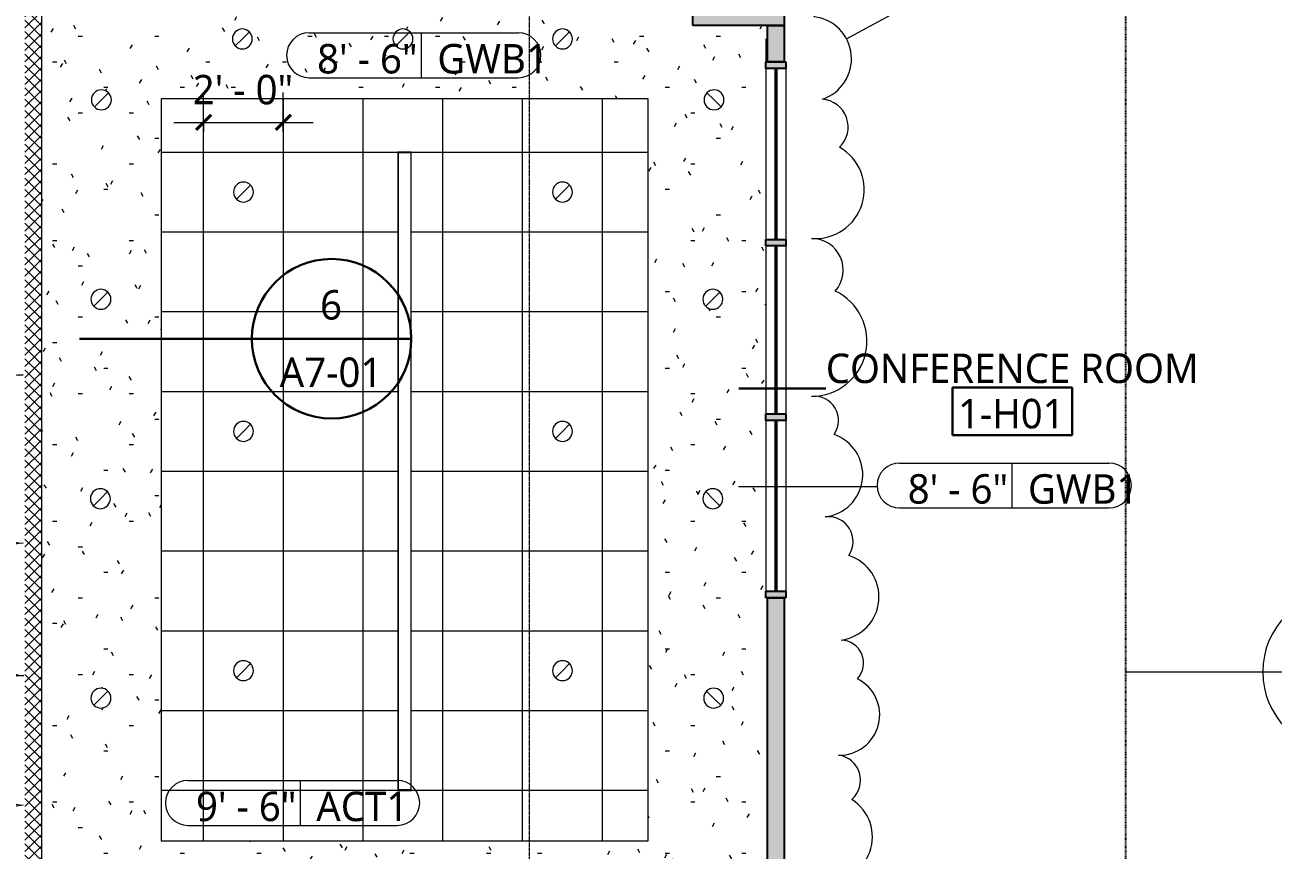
# Model space of a CAD drawing. Header units: inches. Extents: x -265 to 1586, y -1320 to 675.
# Drawn here: x 959.4 to 1335, y 162.2 to 410.4 of the extents above; entities that cross this region are included whole.
import ezdxf

# ---------------------------------------------------------------- set-up
doc = ezdxf.new("R2010")
doc.units = ezdxf.units.IN
doc.header["$MEASUREMENT"] = 0
for name, pattern in [('Dash 1_16_', [0.125, 0.0625, -0.0625]), ('Dash dot', [0.625, 0.25, -0.1875, 0, -0.1875]), ('Grid Line', [0.875, 0.5, -0.125, 0.125, -0.125])]:
    doc.linetypes.add(name, pattern=pattern)
for name, color, linetype, lineweight in [('A-ANNO-DIMS', 211, 'Continuous', 9), ('A-ANNO-DIMS-96', 211, 'Continuous', 9), ('A-ANNO-SYMB', 150, 'Continuous', 9), ('A-AREA-IDEN', 2, 'Continuous', 30), ('A-CLNG-IDEN', 151, 'Continuous', 15), ('A-DETL', 90, 'Continuous', 9), ('A-DETL-MBND', 5, 'Continuous', 15), ('A-GLAZ-CURT', 52, 'Continuous', 15), ('A-GLAZ-CWMG', 51, 'Continuous', 15), ('A-WALL', 113, 'Continuous', 15), ('A-WALL-PATT', 111, 'Continuous', 15), ('E-LITE-EQPM', 33, 'Continuous', 15), ('G-ANNO-REVC', 71, 'Continuous', 15), ('G-ANNO-REVC-IDEN', 71, 'Continuous', 15), ('G-ANNO-SYMB', 111, 'Continuous', 9), ('I-WALL', 2, 'Continuous', 15), ('S-GRID', 1, 'Continuous', 9)]:
    doc.layers.add(name, color=color, linetype=linetype, lineweight=lineweight)
doc.styles.add('Trebuchet MS_2', font='trebuc.ttf', dxfattribs={"height": 8.861538})
doc.styles.add('Trebuchet MS_B', font='trebucbd.ttf', dxfattribs={"height": 8.861538})
doc.dimstyles.new('Linear_-_3_32__Trebuchet_MS-1_16__Tolerance_1', dxfattribs={"dimscale": 12, "dimtxt": 9, "dimasz": 0.375, "dimexe": 0.75, "dimexo": 0.5, "dimgap": 0.25, "dimtad": 1, "dimdec": 3, "dimrnd": 0.125, "dimzin": 3, "dimdsep": 46, "dimlunit": 4, "dimtxsty": 'Trebuchet MS_2', "dimblk1": 'OBLIQUE', "dimblk2": 'OBLIQUE', "dimsah": 1, "dimcen": 0.09, "dimdle": 0.75, "dimadec": 0, "dimazin": 0, "dimtfac": 1, "dimtdec": 4, "dimtix": 1, "dimtmove": 0, "dimatfit": 3, "dimfxl": 1, "dimtvp": 1, "dimfrac": 2, "dimtolj": 1, "dimtzin": 0, "dimarcsym": 2})

# ---------------------------------------------------------------- blocks, each defined once
blk = doc.blocks.new('Corner 1 - Corner 1-759748-LEVEL 1')
at = {"layer": 'A-WALL'}
blk.add_hatch(color=8, dxfattribs=at).paths.add_polyline_path([(1177.01, 410.23), (1187.87, 410.23), (1187.87, 435.23), (1160.64, 462.45), (1139.14, 462.45), (1135.96, 459.27), (1131.72, 463.51), (1099.56, 463.51), (1099.56, 424.23), (1160.37, 424.23), (1160.37, 410.23), (1169.27, 410.23)], flags=0)
at = {"layer": 'A-WALL', "color": 55, "lineweight": 25}
for p, q in [((1099.56, 424.23), (1099.56, 463.51)), ((1099.56, 463.51), (1131.72, 463.51)), ((1131.72, 463.51), (1135.96, 459.27)), ((1135.96, 459.27), (1139.14, 462.45)), ((1139.14, 462.45), (1160.64, 462.45)), ((1160.64, 462.45), (1187.87, 435.23)), ((1187.87, 435.23), (1187.87, 410.23)), ((1160.37, 424.23), (1099.56, 424.23)), ((1160.37, 410.23), (1160.37, 424.23)), ((1187.87, 410.23), (1160.37, 410.23))]:
    blk.add_line(p, q, dxfattribs=at)
blk = doc.blocks.new('System Panel - Glass Panel-1476994-LEVEL 1')
at = {"layer": 'A-GLAZ-CURT'}
blk.add_hatch(color=8, dxfattribs=at).paths.add_polyline_path([(25.6925, 0.1875), (-25.6925, 0.1875), (-25.6925, -0.1875), (25.6925, -0.1875)], flags=0)
at = {"layer": 'A-GLAZ-CURT', "color": 55, "lineweight": 25}
for p, q in [((-25.6925, -0.1875), (-25.6925, 0.1875)), ((-25.6925, 0.1875), (25.6925, 0.1875)), ((25.6925, 0.1875), (25.6925, -0.1875)), ((25.6925, -0.1875), (-25.6925, -0.1875))]:
    blk.add_line(p, q, dxfattribs=at)
blk = doc.blocks.new('System Panel - Glass Panel-1476995-LEVEL 1')
at = {"layer": 'A-GLAZ-CURT'}
blk.add_hatch(color=8, dxfattribs=at).paths.add_polyline_path([(25.255, 0.1875), (-25.255, 0.1875), (-25.255, -0.1875), (25.255, -0.1875)], flags=0)
at = {"layer": 'A-GLAZ-CURT', "color": 55, "lineweight": 25}
for p, q in [((-25.255, -0.1875), (-25.255, 0.1875)), ((-25.255, 0.1875), (25.255, 0.1875)), ((25.255, 0.1875), (25.255, -0.1875)), ((25.255, -0.1875), (-25.255, -0.1875))]:
    blk.add_line(p, q, dxfattribs=at)
blk = doc.blocks.new('Rectangular Mullion - Rectangular Mullion 1-819960-LEVEL 1')
at = {"layer": 'A-GLAZ-CWMG', "color": 8}
for p, q in [((1182.37, 291.42), (1182.37, 240.04)), ((1188.37, 291.42), (1188.37, 240.04))]:
    blk.add_line(p, q, dxfattribs=at)
blk = doc.blocks.new('Rectangular Mullion - Rectangular Mullion 1-819961-LEVEL 1')
at = {"layer": 'A-GLAZ-CWMG', "color": 8}
for p, q in [((1182.37, 343.93), (1182.37, 293.42)), ((1188.37, 343.93), (1188.37, 293.42))]:
    blk.add_line(p, q, dxfattribs=at)
blk = doc.blocks.new('Rectangular Mullion - Rectangular Mullion 1-1476997-LEVEL 1')
at = {"layer": 'A-GLAZ-CWMG'}
blk.add_hatch(color=8, dxfattribs=at).paths.add_polyline_path([(0, 3), (0, -3), (-2, -3), (-2, 3)], flags=0)
at = {"layer": 'A-GLAZ-CWMG', "color": 55, "lineweight": 25}
for p, q in [((0, 3), (-2, 3)), ((-2, 3), (-2, -3)), ((0, -3), (0, 3)), ((-2, -3), (0, -3))]:
    blk.add_line(p, q, dxfattribs=at)
blk = doc.blocks.new('Rectangular Mullion - Rectangular Mullion 1-1476998-LEVEL 1')
at = {"layer": 'A-GLAZ-CWMG'}
blk.add_hatch(color=8, dxfattribs=at).paths.add_polyline_path([(-2, -0.1875), (-2, -3), (0, -3), (0, 3), (-2, 3), (-2, 0.1875)], flags=0)
at = {"layer": 'A-GLAZ-CWMG', "color": 55, "lineweight": 25}
for p, q in [((-2, 3), (0, 3)), ((-2, -3), (-2, 3)), ((0, 3), (0, -3)), ((0, -3), (-2, -3))]:
    blk.add_line(p, q, dxfattribs=at)
blk = doc.blocks.new('Rectangular Mullion - Rectangular Mullion 1-1476991-LEVEL 1')
at = {"layer": 'A-GLAZ-CWMG'}
blk.add_hatch(color=8, dxfattribs=at).paths.add_polyline_path([(1, 2.5), (1, -3), (-1, -3), (-1, 3), (1, 3)], flags=0)
at = {"layer": 'A-GLAZ-CWMG', "color": 55, "lineweight": 25}
for p, q in [((1, 3), (-1, 3)), ((-1, 3), (-1, -3)), ((1, -3), (1, 3)), ((-1, -3), (1, -3))]:
    blk.add_line(p, q, dxfattribs=at)
blk = doc.blocks.new('LITE_Downlight - Recessed Can - 6_ Incandescent - 120V EXISTING-1193734-LEVEL 1')
at = {"layer": 'A-DETL-MBND', "lineweight": 9}
for q in [(-2.12, -2.12), (2.12, 2.12)]:
    blk.add_line((0, 0), q, dxfattribs=at)
for start, end in [(360, 180), (180, 360)]:
    blk.add_arc((0, 0), 3, start, end, dxfattribs=at)
blk = doc.blocks.new('LITE_Downlight - Recessed Can - 6_ Incandescent - 120V EXISTING-1193735-LEVEL 1')
at = {"layer": 'A-DETL-MBND', "lineweight": 9}
for q in [(-2.12, 2.12), (2.12, -2.12)]:
    blk.add_line((0, 0), q, dxfattribs=at)
for start, end in [(0, 180), (180, 0)]:
    blk.add_arc((0, 0), 3, start, end, dxfattribs=at)
blk = doc.blocks.new('LITE_Downlight - Recessed Can - 6_ Incandescent - 120V EXISTING-1671359-LEVEL 1')
at = {"layer": 'A-DETL-MBND', "lineweight": 9}
for q in [(-2.12, -2.12), (2.12, 2.12)]:
    blk.add_line((0, 0), q, dxfattribs=at)
for start, end in [(360, 180), (180, 360)]:
    blk.add_arc((0, 0), 3, start, end, dxfattribs=at)
blk = doc.blocks.new('Light_L3_office wall slot - L9-1672901-LEVEL 1')
at = {"layer": 'A-DETL-MBND', "lineweight": 9}
for p, q in [((-96.61, -4.22), (-96.61, -0.47)), ((-96.61, -0.47), (95.14, -0.47)), ((95.14, -0.47), (95.14, -4.22)), ((95.14, -4.22), (-96.61, -4.22))]:
    blk.add_line(p, q, dxfattribs=at)
blk = doc.blocks.new('Ceiling Tag_SA - Ceiling Tag - Boxed-7651-LEVEL 1')
at = {"layer": 'A-CLNG-IDEN'}
for p, q in [((-0.3516, 0.0742), (0.3047, 0.0742)), ((0, 0.0742), (0, -0.0666)), ((-0.3516, -0.0666), (0.3047, -0.0666))]:
    blk.add_line(p, q, dxfattribs=at)
for centre, start, end in [((-0.3516, 0.0038), 90, 270), ((0.3047, 0.0038), 270, 90)]:
    blk.add_arc(centre, 0.0704, start, end, dxfattribs=at)
blk = doc.blocks.new('Room Tag_SA - Room Tag-7648-LEVEL 1')
at = {"layer": 'A-AREA-IDEN'}
for p, q in [((-0.1875, -0.0898), (-0.1875, -0.2383)), ((-0.1875, -0.0898), (0.1875, -0.0898)), ((0.1875, -0.0898), (0.1875, -0.2383)), ((-0.1875, -0.2383), (0.1875, -0.2383))]:
    blk.add_line(p, q, dxfattribs=at)
blk = doc.blocks.new('Family - ___-1632115-LEVEL 1')
at = {"layer": 'G-ANNO-REVC'}
for centre, radius, start, end in [((1045.21, 435.41), 19.61, 360, 154.7912), ((1101.99, 435.29), 20.02, 359.8122, 154.6034), ((993.2, 436.4), 15.63, 356.3883, 151.1795), ((973.15, 437.66), 8.93, 44.578, 176.3883), ((1020, 435.41), 11.2, 48.1897, 180), ((1076.26, 435.38), 11.44, 48.0018, 179.8122), ((1171.84, 427.1), 16.61, 344.732, 139.5232), ((1135.05, 435.23), 7.02, 0, 154.7912), ((1151.23, 432.73), 9.49, 32.9217, 164.732), ((960.25, 427.18), 11.74, 70.1583, 224.9495), ((1126.02, 435.23), 4.01, 48.1897, 180), ((1190.16, 415.8), 7.3, 336.5151, 108.3254), ((955.13, 412.99), 6.71, 118.348, 250.1583), ((1195.32, 400.22), 12.77, 288.3254, 83.1166), ((953.14, 388.05), 18.63, 90.8672, 245.6584), ((1198.69, 379.72), 8.4, 313.791, 85.6013), ((1197.24, 360.87), 14.7, 265.6013, 60.3925), ((953.5, 364.11), 10.64, 139.0569, 270.8672), ((955.48, 336.55), 17.01, 96.1499, 250.9411), ((1196.11, 336.71), 9.5, 318.1897, 90), ((1196.11, 315.32), 16.63, 270, 64.7912), ((957.83, 314.8), 9.72, 144.3395, 276.1499), ((958.87, 287.4), 17.73, 90, 244.7912), ((1196.92, 291.44), 7.29, 324.5299, 96.3402), ((1198.73, 275.13), 12.76, 276.3402, 71.1314), ((958.87, 264.61), 10.13, 138.1897, 270), ((1201.11, 255.03), 7.47, 325.6211, 97.4314), ((958.91, 240.55), 13.93, 90.18, 244.9712), ((1203.28, 238.36), 13.08, 277.4314, 72.2226), ((958.97, 222.64), 7.96, 138.3696, 270.18), ((1204.81, 218.46), 6.93, 316.8575, 88.6678), ((958.95, 201.03), 13.65, 89.8164, 244.6076), ((1204.45, 202.88), 12.13, 268.6678, 63.459), ((958.89, 183.48), 7.8, 138.006, 269.8164), ((1203.2, 183.18), 7.63, 310.9147, 82.725), ((1201.03, 166.14), 13.36, 262.725, 57.5162), ((960.62, 157.18), 18.58, 95.4049, 250.1961), ((1197.04, 150.48), 3.33, 274.6819, 46.4922), ((1191.88, 145.04), 5.83, 226.4922, 21.2834), ((962.87, 133.4), 10.62, 143.5946, 275.4049), ((1180.82, 137.59), 7.75, 252.7441, 24.5545), ((1164.96, 130.34), 13.56, 204.5545, 359.3457), ((1144.34, 124.33), 8.28, 230.7842, 2.5945), ((976.93, 119.26), 13.54, 164.6944, 319.4857), ((1105.18, 122.09), 6.11, 235.1259, 6.9362), ((1125.72, 123.49), 14.5, 182.5945, 337.3858), ((1054.65, 116.21), 6.96, 232.2687, 4.079), ((1068.36, 117.56), 6.82, 187.1863, 341.9776), ((1077.06, 118.66), 3.9, 235.376, 7.1863), ((1091.54, 120.44), 10.69, 186.9362, 341.7274), ((1021.73, 113.91), 5.15, 231.7789, 3.5892), ((1039.02, 115.1), 12.19, 184.079, 338.8703), ((993.72, 114.66), 7.74, 212.8841, 344.6944), ((1010.17, 113.18), 9.01, 183.5892, 338.3804)]:
    blk.add_arc(centre, radius, start, end, dxfattribs=at)
blk = doc.blocks.new('Detail View - Section Head - Open-207074-LEVEL 1')
at = {"layer": 'G-ANNO-SYMB', "lineweight": 30}
for start, end in [(360, 180), (180, 0)]:
    blk.add_arc((-0.25, 0), 0.25, start, end, dxfattribs=at)
blk = doc.blocks.new('Ceiling Plan - Callout Head_SA-7615-LEVEL 1')
at = {"layer": 'A-ANNO-SYMB', "lineweight": 15}
blk.add_line((-0.25, 0), (0.25, 0), dxfattribs=at)
for start, end in [(360, 180), (180, 360)]:
    blk.add_arc((0, 0), 0.25, start, end, dxfattribs=at)
blk = doc.blocks.new('DIMBLOCK13-LEVEL 1')
at = {"layer": 'A-ANNO-DIMS-96'}
for p, q in [((1013.12, 378.29), (1013.12, 390.11)), ((1037.12, 378.29), (1037.12, 390.11)), ((1004.12, 381.11), (1046.12, 381.11)), ((1013.12, 381.11), (1013.12, 378.29)), ((1037.12, 381.11), (1037.12, 378.29))]:
    blk.add_line(p, q, dxfattribs=at)
at = {"layer": 'A-ANNO-DIMS-96', "lineweight": 40}
for p, q in [((1013.12, 381.11), (1015.37, 383.36)), ((1037.12, 381.11), (1039.37, 383.36)), ((1013.12, 381.11), (1010.87, 378.86)), ((1037.12, 381.11), (1034.87, 378.86))]:
    blk.add_line(p, q, dxfattribs=at)
at = {"layer": 'A-ANNO-DIMS-96', "color": 0, "insert": (1009.86, 395.41), "char_height": 8.862, "width": 36.6102, "attachment_point": 1, "line_spacing_factor": 1.032839, "style": 'Trebuchet MS_2'}
blk.add_mtext('2\' - 0"', dxfattribs=at)
blk = doc.blocks.new('_Oblique')
at = {"color": 0, "linetype": 'ByBlock', "lineweight": -2}
blk.add_line((-0.5, -0.5), (0.5, 0.5), dxfattribs=at)

msp = doc.modelspace()

# ---------------------------------------------------------------- hatches: boundary and pattern name
at = {"layer": 'A-DETL-MBND', "lineweight": 9}
h = msp.add_hatch(dxfattribs=at)
h.set_pattern_fill('FP_2', color=256, style=0, pattern_type=2)
h.set_pattern_definition([(0, (0, 0), (30.72, 7.68), [1.267, -21.773, 1.267, -21.773, -122.88]), (0, (0, 0), (30.72, 7.68), [-46.08, 1.267, -44.813, 1.267, -21.773, -53.76]), (0, (0, 0), (30.72, 7.68), [-115.2, 1.267, -14.093, 1.267, -37.133]), (120, (11.52, 3.84), (-22.011075, 22.7643), [1.267, -21.773, 1.267, -21.773, -122.88]), (120, (11.52, 3.84), (-22.011075, 22.7643), [-46.08, 1.267, -44.813, 1.267, -21.773, -53.76]), (120, (11.52, 3.84), (-22.011075, 22.7643), [-115.2, 1.267, -14.093, 1.267, -37.133]), (240, (15.36, 19.2), (-8.708925, -30.4443), [1.267, -21.773, 1.267, -21.773, -122.88]), (240, (15.36, 19.2), (-8.708925, -30.4443), [-46.08, 1.267, -44.813, 1.267, -21.773, -53.76]), (240, (15.36, 19.2), (-8.708925, -30.4443), [-115.2, 1.267, -14.093, 1.267, -37.133])])
h.paths.add_polyline_path([(1138.8678, 81.7266), (1177.66, 81.7266), (1177.66, 85.7266), (1182.8678, 85.7266), (1182.8678, 124.707), (1117.115, 124.707), (1117.115, 120.957), (1182.7428, 120.957), (1182.7428, 116.707), (1031.7428, 116.707), (1031.7428, 81.7266), (1120.3334, 81.7266)], flags=0)
h.paths.add_polyline_path([(1026.8678, 82.2266), (1026.8678, 128.957), (1182.8678, 128.957), (1182.8678, 238.0385), (1182.3678, 238.0385), (1182.3678, 399.3185), (1182.8678, 399.3185), (1182.8678, 410.2266), (1160.3678, 410.2266), (1160.3678, 424.2266), (964.3678, 424.2266), (964.4073, 82.2266), (1006.9779, 82.2266)], flags=0)
h.paths.add_polyline_path([(995.6178, 102.5918), (994.8413, 102.694), (994.1178, 102.9937), (993.4965, 103.4705), (993.0197, 104.0918), (992.72, 104.8153), (992.6178, 105.5918), (992.72, 106.3683), (993.0197, 107.0918), (993.4965, 107.7131), (994.1178, 108.1899), (994.8413, 108.4896), (995.6178, 108.5918), (996.3943, 108.4896), (997.1178, 108.1899), (997.7391, 107.7131), (998.2159, 107.0918), (998.5156, 106.3683), (998.6178, 105.5918), (998.5156, 104.8153), (998.2159, 104.0918), (997.7391, 103.4705), (997.1178, 102.9937), (996.3943, 102.694)], flags=0)
h.paths.add_polyline_path([(1031.7428, 120.957), (1105.365, 120.957), (1105.365, 124.707), (1031.7428, 124.707)], flags=0)
h.paths.add_polyline_path([(1088.8678, 136.957), (1056.7428, 136.957), (1056.7428, 144.957), (1152.7428, 144.957), (1152.7428, 136.957), (1105.365, 136.957)], flags=0)
h.paths.add_polyline_path([(982.3678, 144.9032), (981.5913, 145.0054), (980.8678, 145.3051), (980.2465, 145.7819), (979.7697, 146.4032), (979.47, 147.1267), (979.3678, 147.9032), (979.47, 148.6796), (979.7697, 149.4032), (980.2465, 150.0245), (980.8678, 150.5013), (981.5913, 150.801), (982.3678, 150.9032), (983.1443, 150.801), (983.8678, 150.5013), (984.4891, 150.0245), (984.9659, 149.4032), (985.2656, 148.6796), (985.3678, 147.9032), (985.2656, 147.1267), (984.9659, 146.4032), (984.4891, 145.7819), (983.8678, 145.3051), (983.1443, 145.0054)], flags=0)
h.paths.add_polyline_path([(1166.3678, 152.7608), (1160.3678, 152.7608), (1160.9451, 153.7608), (1160.3678, 153.7608), (1163.0791, 158.457), (1125.1565, 158.457), (1127.8678, 153.7608), (1127.2904, 153.7608), (1127.8678, 152.7608), (1121.8678, 152.7608), (1122.4451, 153.7608), (1121.8678, 153.7608), (1124.5791, 158.457), (1086.1565, 158.457), (1088.8678, 153.7608), (1088.2904, 153.7608), (1088.8678, 152.7608), (1082.8678, 152.7608), (1083.4451, 153.7608), (1082.8678, 153.7608), (1085.5791, 158.457), (1047.1565, 158.457), (1049.8678, 153.7608), (1049.2904, 153.7608), (1049.8678, 152.7608), (1043.8678, 152.7608), (1044.4451, 153.7608), (1043.8678, 153.7608), (1046.5791, 158.457), (1033.1178, 158.457), (1033.1178, 159.457), (1177.1178, 159.457), (1177.1178, 158.457), (1163.6565, 158.457), (1166.3678, 153.7608), (1165.7904, 153.7608)], flags=0)
h.paths.add_polyline_path([(1060.5699, 164.957), (1000.3678, 164.957), (1000.3678, 388.2266), (1146.8678, 388.2266), (1146.8678, 164.957), (1063.6556, 164.957)], flags=0)
h.paths.add_polyline_path([(982.2245, 204.9032), (981.4481, 205.0054), (980.7245, 205.3051), (980.1032, 205.7819), (979.6264, 206.4032), (979.3267, 207.1267), (979.2245, 207.9032), (979.3678, 208.7788), (979.6264, 209.4032), (980.1032, 210.0245), (980.7245, 210.5013), (981.4481, 210.801), (982.2245, 210.9032), (983.001, 210.801), (983.7245, 210.5013), (984.3458, 210.0245), (984.8539, 209.3275), (985.1223, 208.6796), (985.2245, 207.9032), (985.0637, 206.9853), (984.8226, 206.4032), (984.3458, 205.7819), (983.7245, 205.3051), (983.001, 205.0054)], flags=0)
h.paths.add_polyline_path([(1166.6178, 204.9032), (1165.8413, 205.0054), (1165.1178, 205.3051), (1164.4965, 205.7819), (1164.0197, 206.4032), (1163.72, 207.1267), (1163.6178, 207.9032), (1163.7697, 208.7996), (1164.0197, 209.4032), (1164.4965, 210.0245), (1165.1178, 210.5013), (1165.8413, 210.801), (1166.6178, 210.9032), (1167.3943, 210.801), (1168.1178, 210.5013), (1168.7391, 210.0245), (1169.2159, 209.4032), (1169.5156, 208.6796), (1169.6178, 207.9032), (1169.5156, 207.1267), (1169.2159, 206.4032), (1168.7391, 205.7819), (1168.1178, 205.3051), (1167.3943, 205.0054)], flags=0)
h.paths.add_polyline_path([(982.0637, 264.9032), (981.2872, 265.0054), (980.5637, 265.3051), (979.9424, 265.7819), (979.4407, 266.4632), (979.1659, 267.1267), (979.0637, 267.9032), (979.2297, 268.8337), (979.4656, 269.4032), (979.9424, 270.0245), (980.5637, 270.5013), (981.2872, 270.801), (982.2297, 270.8813), (982.8402, 270.801), (983.5637, 270.5013), (984.185, 270.0245), (984.6618, 269.4032), (984.9615, 268.6796), (985.0637, 267.9032), (984.9615, 267.1267), (984.6618, 266.4032), (984.185, 265.7819), (983.5637, 265.3051), (982.8402, 265.0054), (982.2245, 264.9243)], flags=0)
h.paths.add_polyline_path([(1166.3678, 264.9032), (1165.5913, 265.0054), (1164.8678, 265.3051), (1164.2465, 265.7819), (1163.72, 266.5232), (1163.47, 267.1267), (1163.3678, 267.9032), (1163.47, 268.6796), (1163.7697, 269.4032), (1164.2465, 270.0245), (1164.8678, 270.5013), (1165.5913, 270.801), (1166.3678, 270.9032), (1167.1443, 270.801), (1167.8678, 270.5013), (1168.4891, 270.0245), (1168.9659, 269.4032), (1169.2656, 268.6796), (1169.3678, 267.9032), (1169.2159, 267.0067), (1168.9659, 266.4032), (1168.4891, 265.7819), (1167.8678, 265.3051), (1167.1443, 265.0054), (1166.6178, 264.9361)], flags=0)
h.paths.add_polyline_path([(1166.3678, 324.9032), (1165.5913, 325.0054), (1164.8678, 325.3051), (1164.2465, 325.7819), (1163.7697, 326.4032), (1163.47, 327.1267), (1163.3678, 327.9032), (1163.47, 328.6796), (1163.7697, 329.4032), (1164.2465, 330.0245), (1164.8678, 330.5013), (1165.5913, 330.801), (1166.3678, 330.9032), (1167.1443, 330.801), (1167.8678, 330.5013), (1168.4891, 330.0245), (1168.9659, 329.4032), (1169.2656, 328.6796), (1169.3678, 327.9032), (1169.224, 327.0264), (1168.9659, 326.4032), (1168.4891, 325.7819), (1167.8678, 325.3051), (1167.1443, 325.0054)], flags=0)
h.paths.add_polyline_path([(982.2297, 324.9032), (981.4533, 325.0054), (980.7297, 325.3051), (980.1084, 325.7819), (979.6317, 326.4032), (979.332, 327.1267), (979.2297, 327.9032), (979.332, 328.6796), (979.6317, 329.4032), (980.1084, 330.0245), (980.7297, 330.5013), (981.4533, 330.801), (982.3678, 330.885), (983.1443, 330.7438), (983.7297, 330.5013), (984.3511, 330.0245), (984.8278, 329.4032), (985.1275, 328.6796), (985.2297, 327.9032), (985.0637, 326.9726), (984.8278, 326.4032), (984.3511, 325.7819), (983.7297, 325.3051), (983.0062, 325.0054)], flags=0)
h.paths.add_polyline_path([(1166.7279, 384.9032), (1165.9514, 385.0054), (1165.2279, 385.3051), (1164.6066, 385.7819), (1164.1298, 386.4032), (1163.8301, 387.1267), (1163.7279, 387.9032), (1163.8301, 388.6796), (1164.1298, 389.4032), (1164.6066, 390.0245), (1165.2279, 390.5013), (1165.9514, 390.801), (1166.7279, 390.9032), (1167.5043, 390.801), (1168.2279, 390.5013), (1168.8492, 390.0245), (1169.326, 389.4032), (1169.6348, 388.6102), (1169.7279, 387.9032), (1169.6257, 387.1267), (1169.2656, 386.3245), (1168.8492, 385.7819), (1168.2279, 385.3051), (1167.5043, 385.0054)], flags=0)
h.paths.add_polyline_path([(982.3678, 384.9032), (981.4533, 385.0626), (980.8678, 385.3051), (980.2465, 385.7819), (979.7697, 386.4032), (979.47, 387.1267), (979.3678, 387.9032), (979.47, 388.6796), (979.7697, 389.4032), (980.2465, 390.0245), (980.8678, 390.5013), (981.5913, 390.801), (982.3678, 390.9032), (983.1443, 390.801), (983.8678, 390.5013), (984.4891, 390.0245), (984.9659, 389.4032), (985.2656, 388.6796), (985.3678, 387.9032), (985.2656, 387.1267), (984.9659, 386.4032), (984.4891, 385.7819), (983.7297, 385.2479), (983.1443, 385.0054)], flags=0)
h.paths.add_polyline_path([(1121.1178, 403.2266), (1120.3334, 403.3322), (1119.6178, 403.6286), (1118.9965, 404.1053), (1118.5197, 404.7266), (1118.22, 405.4502), (1118.1178, 406.2266), (1118.22, 407.0031), (1118.5197, 407.7266), (1118.9965, 408.348), (1119.6178, 408.8247), (1120.3413, 409.1244), (1121.1178, 409.2266), (1121.8943, 409.1244), (1122.6178, 408.8247), (1123.2391, 408.348), (1123.7159, 407.7266), (1124.0156, 407.0031), (1124.1178, 406.2266), (1124.0156, 405.4502), (1123.7159, 404.7266), (1123.2391, 404.1053), (1122.6178, 403.6286), (1121.8943, 403.3289)], flags=0)
h.paths.add_polyline_path([(1073.1178, 403.2266), (1072.3413, 403.3289), (1071.6178, 403.6286), (1070.9965, 404.1053), (1070.5197, 404.7266), (1070.22, 405.4502), (1070.1178, 406.2266), (1070.22, 407.0031), (1070.5197, 407.7266), (1070.9965, 408.348), (1071.6178, 408.8247), (1072.3413, 409.1244), (1073.1178, 409.2266), (1073.8943, 409.1244), (1074.6178, 408.8247), (1075.2391, 408.348), (1075.7159, 407.7266), (1076.0156, 407.0031), (1076.1178, 406.2266), (1076.0156, 405.4502), (1075.7159, 404.7266), (1075.2391, 404.1053), (1074.6178, 403.6286), (1073.8943, 403.3289)], flags=0)
h.paths.add_polyline_path([(1024.7845, 403.2266), (1024.008, 403.3289), (1023.2845, 403.6286), (1022.6631, 404.1053), (1022.1864, 404.7266), (1021.8867, 405.4502), (1021.7845, 406.2266), (1021.8867, 407.0031), (1022.1864, 407.7266), (1022.6631, 408.348), (1023.2845, 408.8247), (1024.008, 409.1244), (1024.7845, 409.2266), (1025.5609, 409.1244), (1026.2845, 408.8247), (1026.9058, 408.348), (1027.3825, 407.7266), (1027.6822, 407.0031), (1027.7845, 406.2266), (1027.6822, 405.4502), (1027.3825, 404.7266), (1026.9058, 404.1053), (1026.2845, 403.6286), (1025.5609, 403.3289)], flags=0)
h = msp.add_hatch(dxfattribs=at)
h.set_pattern_fill('FP_11', color=256, style=0, pattern_type=2)
h.set_pattern_definition([(270, (1061.118, 300.162), (-24, -1e-15), []), (180, (1061.118, 300.162), (3e-15, 24), [])])
h.paths.add_polyline_path([(1000.3678, 164.957), (1146.8678, 164.957), (1146.8678, 388.2266), (1000.3678, 388.2266), (1000.3678, 193.003)], flags=0)
h.paths.add_polyline_path([(1075.6178, 180.1617), (1071.6178, 180.1617), (1071.6178, 372.1617), (1075.6178, 372.1617), (1075.6178, 193.003)], flags=0)
h.paths.add_polyline_path([(1025.1178, 213.1617), (1024.3413, 213.2639), (1023.6178, 213.5636), (1022.9965, 214.0404), (1022.5197, 214.6617), (1022.22, 215.3853), (1022.1178, 216.1617), (1022.22, 216.9382), (1022.5197, 217.6617), (1022.9965, 218.283), (1023.6178, 218.7598), (1024.3413, 219.0595), (1025.1178, 219.1617), (1025.8943, 219.0595), (1026.6178, 218.7598), (1027.2391, 218.283), (1027.7159, 217.6617), (1028.0156, 216.9382), (1028.1178, 216.1617), (1028.0156, 215.3853), (1027.7159, 214.6617), (1027.2391, 214.0404), (1026.6178, 213.5636), (1025.8943, 213.2639)], flags=0)
h.paths.add_polyline_path([(1121.1178, 213.1617), (1120.3334, 213.2672), (1119.6178, 213.5636), (1118.9965, 214.0404), (1118.5197, 214.6617), (1118.22, 215.3853), (1118.1178, 216.1617), (1118.22, 216.9382), (1118.5197, 217.6617), (1118.9965, 218.283), (1119.6178, 218.7598), (1120.3413, 219.0595), (1121.1178, 219.1617), (1121.8943, 219.0595), (1122.6178, 218.7598), (1123.2391, 218.283), (1123.7159, 217.6617), (1124.0156, 216.9382), (1124.1178, 216.1617), (1124.0156, 215.3853), (1123.7159, 214.6617), (1123.2391, 214.0404), (1122.6178, 213.5636), (1121.8943, 213.2639)], flags=0)
h.paths.add_polyline_path([(1025.1178, 285.1617), (1024.3413, 285.2639), (1023.6178, 285.5636), (1022.9965, 286.0404), (1022.5197, 286.6617), (1022.22, 287.3853), (1022.1178, 288.1617), (1022.22, 288.9382), (1022.5197, 289.6617), (1022.9965, 290.283), (1023.6178, 290.7598), (1024.3413, 291.0595), (1025.1178, 291.1617), (1025.8943, 291.0595), (1026.6178, 290.7598), (1027.2391, 290.283), (1027.7159, 289.6617), (1028.0156, 288.9382), (1028.1178, 288.1617), (1028.0156, 287.3853), (1027.7159, 286.6617), (1027.2391, 286.0404), (1026.6178, 285.5636), (1025.8943, 285.2639)], flags=0)
h.paths.add_polyline_path([(1121.1178, 285.1617), (1120.3334, 285.2672), (1119.6178, 285.5636), (1118.9965, 286.0404), (1118.5197, 286.6617), (1118.22, 287.3853), (1118.1178, 288.1617), (1118.22, 288.9382), (1118.5197, 289.6617), (1118.9965, 290.283), (1119.6178, 290.7598), (1120.3413, 291.0595), (1121.1178, 291.1617), (1121.8943, 291.0595), (1122.6178, 290.7598), (1123.2391, 290.283), (1123.7159, 289.6617), (1124.0156, 288.9382), (1124.1178, 288.1617), (1124.0156, 287.3853), (1123.7159, 286.6617), (1123.2391, 286.0404), (1122.6178, 285.5636), (1121.8943, 285.2639)], flags=0)
h.paths.add_polyline_path([(1025.1178, 357.1617), (1024.3413, 357.2639), (1023.6178, 357.5636), (1022.9965, 358.0404), (1022.5197, 358.6617), (1022.22, 359.3853), (1022.1178, 360.1617), (1022.22, 360.9382), (1022.5197, 361.6617), (1022.9965, 362.283), (1023.6178, 362.7598), (1024.3413, 363.0595), (1025.1178, 363.1617), (1025.8943, 363.0595), (1026.6178, 362.7598), (1027.2391, 362.283), (1027.7159, 361.6617), (1028.0156, 360.9382), (1028.1178, 360.1617), (1028.0156, 359.3853), (1027.7159, 358.6617), (1027.2391, 358.0404), (1026.6178, 357.5636), (1025.8943, 357.2639)], flags=0)
h.paths.add_polyline_path([(1121.1178, 357.1617), (1120.3334, 357.2672), (1119.6178, 357.5636), (1118.9965, 358.0404), (1118.5197, 358.6617), (1118.22, 359.3853), (1118.1178, 360.1617), (1118.22, 360.9382), (1118.5197, 361.6617), (1118.9965, 362.283), (1119.6313, 362.7654), (1120.3413, 363.0595), (1121.1178, 363.1617), (1121.8943, 363.0595), (1122.6178, 362.7598), (1123.2391, 362.283), (1123.7159, 361.6617), (1124.0156, 360.9382), (1124.1178, 360.1617), (1124.0156, 359.3853), (1123.7159, 358.6617), (1123.2146, 358.0216), (1122.6178, 357.5636), (1121.8943, 357.2639)], flags=0)
at = {"layer": 'A-WALL-PATT', "linetype": 'Dash 1_16_', "lineweight": 9}
h = msp.add_hatch(dxfattribs=at)
h.set_pattern_fill('FP_1', color=135, style=0, pattern_type=2)
h.set_pattern_definition([(45, (0, 0), (-1.6970563, 1.6970563), []), (135, (0, 0), (-1.6970563, -1.6970563), [])])
h.paths.add_polyline_path([(959.3678, 76.7266), (964.3678, 76.7266), (964.3678, 432.2266), (959.3678, 432.2266), (959.3678, 76.7891)], flags=0)
at = {"layer": 'A-WALL-PATT'}
h = msp.add_hatch(color=8, dxfattribs=at)
h.paths.add_polyline_path([(1182.8678, 85.7266), (1187.8678, 85.7266), (1187.8678, 238.0385), (1182.8678, 238.0385), (1182.8678, 102.9937)], flags=0)
h.paths.add_polyline_path([(1187.8678, 399.3185), (1187.8678, 410.2266), (1182.8678, 410.2266), (1182.8678, 399.3185)], flags=0)

# ---------------------------------------------------------------- linework, layer by layer
at = {"layer": 'A-ANNO-SYMB', "linetype": 'Dash dot', "lineweight": 25}
msp.add_line((1290.7035, 74.6567), (1290.7035, 458.5347), dxfattribs=at)
at = {"layer": 'A-ANNO-SYMB', "lineweight": 15}
msp.add_line((1290.7035, 215.7899), (1331.8506, 215.7899), dxfattribs=at)
at = {"layer": 'A-AREA-IDEN'}
msp.add_line((1174.1985, 301.0723), (1200.3662, 301.0723), dxfattribs=at)
at = {"layer": 'A-CLNG-IDEN'}
msp.add_line((1174.1094, 271.5988), (1215.8197, 271.5988), dxfattribs=at)
at = {"layer": 'A-DETL'}
msp.add_line((1182.3678, 406.2266), (1182.3678, 365.2266), dxfattribs=at)
at = {"layer": 'A-DETL-MBND', "lineweight": 9}
for p, q in [((1146.8678, 388.2266), (1000.3678, 388.2266)), ((1000.3678, 388.2266), (1000.3678, 164.957)), ((1146.8678, 164.957), (1146.8678, 388.2266)), ((1075.6178, 372.1617), (1071.6178, 372.1617)), ((1071.6178, 372.1617), (1071.6178, 180.1617)), ((1075.6178, 180.1617), (1075.6178, 372.1617)), ((1071.6178, 180.1617), (1075.6178, 180.1617)), ((1000.3678, 164.957), (1146.8678, 164.957))]:
    msp.add_line(p, q, dxfattribs=at)
for centre, start, end in [((1024.7845, 406.2266), 0, 180), ((1024.7845, 406.2266), 180, 0), ((1073.1178, 406.2266), 0, 180), ((1073.1178, 406.2266), 180, 0), ((1121.1178, 406.2266), 0, 180), ((1121.1178, 406.2266), 180, 0), ((982.3678, 387.9032), 0, 180), ((1166.7279, 387.9032), 0, 180), ((982.3678, 387.9032), 180, 0), ((1166.7279, 387.9032), 180, 0), ((1025.1178, 360.1617), 0, 180), ((1121.1178, 360.1617), 0, 180), ((1025.1178, 360.1617), 180, 0), ((1121.1178, 360.1617), 180, 0), ((982.2297, 327.9032), 0, 180), ((1166.3678, 327.9032), 0, 180), ((982.2297, 327.9032), 180, 0), ((1166.3678, 327.9032), 180, 0), ((1025.1178, 288.1617), 0, 180), ((1121.1178, 288.1617), 0, 180), ((1025.1178, 288.1617), 180, 0), ((1121.1178, 288.1617), 180, 0), ((982.0637, 267.9032), 0, 180), ((1166.3678, 267.9032), 0, 180), ((982.0637, 267.9032), 180, 0), ((1166.3678, 267.9032), 180, 0), ((1025.1178, 216.1617), 0, 180), ((1121.1178, 216.1617), 0, 180), ((1025.1178, 216.1617), 180, 0), ((1121.1178, 216.1617), 180, 0), ((982.2245, 207.9032), 0, 180), ((1166.6178, 207.9032), 0, 180), ((982.2245, 207.9032), 180, 0), ((1166.6178, 207.9032), 180, 0)]:
    msp.add_arc(centre, 3, start, end, dxfattribs=at)
at = {"layer": 'G-ANNO-REVC-IDEN'}
msp.add_line((1206.5549, 406.2878), (1245.573, 427.37), dxfattribs=at)
at = {"layer": 'G-ANNO-SYMB', "lineweight": 30}
for p, q in [((975.7403, 316.0266), (1027.6308, 316.0266)), ((1027.6308, 316.0266), (1075.6308, 316.0266))]:
    msp.add_line(p, q, dxfattribs=at)
at = {"layer": 'I-WALL', "color": 135, "linetype": 'Dash 1_16_', "lineweight": 9}
msp.add_line((964.3678, 432.2266), (964.3678, 76.7266), dxfattribs=at)
at = {"layer": 'I-WALL', "color": 55, "lineweight": 25}
for p, q in [((1182.8678, 399.3185), (1182.8678, 410.2266)), ((1182.8678, 410.2266), (1187.8678, 410.2266)), ((1187.8678, 410.2266), (1187.8678, 399.3185)), ((1187.8678, 399.3185), (1182.8678, 399.3185)), ((1182.8678, 128.957), (1182.8678, 238.0385)), ((1182.8678, 238.0385), (1187.8678, 238.0385)), ((1187.8678, 238.0385), (1187.8678, 80.7266))]:
    msp.add_line(p, q, dxfattribs=at)
at = {"layer": 'S-GRID', "linetype": 'Grid Line'}
msp.add_line((1111.24, -1320.0838), (1111.24, 575.1823), dxfattribs=at)

# ---------------------------------------------------------------- block references
at = {"layer": 'A-ANNO-SYMB', "lineweight": 15, "xscale": 95.99999999999994, "yscale": 95.99999999999994, "zscale": 95.99999999999994}
msp.add_blockref('Ceiling Plan - Callout Head_SA-7615-LEVEL 1', (1355.8506, 215.7899), dxfattribs=at)
at = {"layer": 'A-AREA-IDEN', "xscale": 95.99999999999994, "yscale": 95.99999999999994, "zscale": 95.99999999999994}
msp.add_blockref('Room Tag_SA - Room Tag-7648-LEVEL 1', (1256.4705, 309.9348), dxfattribs=at)
at = {"layer": 'A-CLNG-IDEN', "xscale": 95.99999999999994, "yscale": 95.99999999999994, "zscale": 95.99999999999994}
for p in [(1078.6016, 400.9476), (1256.3283, 271.5222), (1042.1536, 176.0171)]:
    msp.add_blockref('Ceiling Tag_SA - Ceiling Tag - Boxed-7651-LEVEL 1', p, dxfattribs=at)
at = {"layer": 'A-GLAZ-CURT', "color": 8, "rotation": 269.9999999999999}
for name, p in [('System Panel - Glass Panel-1476994-LEVEL 1', (1185.3678, 371.626)), ('System Panel - Glass Panel-1476995-LEVEL 1', (1185.3678, 318.6785)), ('System Panel - Glass Panel-1476994-LEVEL 1', (1185.3678, 265.731))]:
    msp.add_blockref(name, p, dxfattribs=at)
at = {"layer": 'A-GLAZ-CWMG', "color": 8, "rotation": 89.9999999999999}
msp.add_blockref('Rectangular Mullion - Rectangular Mullion 1-1476998-LEVEL 1', (1185.3678, 399.3185), dxfattribs=at)
at = {"layer": 'A-GLAZ-CWMG', "color": 8}
for name, p in [('Rectangular Mullion - Rectangular Mullion 1-819960-LEVEL 1', (0, 105.895)), ('Rectangular Mullion - Rectangular Mullion 1-819961-LEVEL 1', (0, 0)), ('Rectangular Mullion - Rectangular Mullion 1-819960-LEVEL 1', (0, 0))]:
    msp.add_blockref(name, p, dxfattribs=at)
at = {"layer": 'A-GLAZ-CWMG', "color": 8, "extrusion": (0, 0, -1), "rotation": 270.0000000000001}
for name, p in [('Rectangular Mullion - Rectangular Mullion 1-1476991-LEVEL 1', (-1185.3678, 344.9335)), ('Rectangular Mullion - Rectangular Mullion 1-1476991-LEVEL 1', (-1185.3678, 292.4235)), ('Rectangular Mullion - Rectangular Mullion 1-1476997-LEVEL 1', (-1185.3678, 238.0385))]:
    msp.add_blockref(name, p, dxfattribs=at)
at = {"layer": 'A-WALL', "color": 8}
msp.add_blockref('Corner 1 - Corner 1-759748-LEVEL 1', (0, 0), dxfattribs=at)
at = {"layer": 'E-LITE-EQPM', "lineweight": 9}
for name, p in [('LITE_Downlight - Recessed Can - 6_ Incandescent - 120V EXISTING-1193734-LEVEL 1', (1024.7845, 406.2266)), ('LITE_Downlight - Recessed Can - 6_ Incandescent - 120V EXISTING-1193734-LEVEL 1', (1073.1178, 406.2266)), ('LITE_Downlight - Recessed Can - 6_ Incandescent - 120V EXISTING-1193734-LEVEL 1', (1121.1178, 406.2266)), ('LITE_Downlight - Recessed Can - 6_ Incandescent - 120V EXISTING-1193734-LEVEL 1', (982.3678, 387.9032)), ('LITE_Downlight - Recessed Can - 6_ Incandescent - 120V EXISTING-1671359-LEVEL 1', (1025.1178, 360.1617)), ('LITE_Downlight - Recessed Can - 6_ Incandescent - 120V EXISTING-1671359-LEVEL 1', (1121.1178, 360.1617)), ('LITE_Downlight - Recessed Can - 6_ Incandescent - 120V EXISTING-1193734-LEVEL 1', (982.2297, 327.9032)), ('LITE_Downlight - Recessed Can - 6_ Incandescent - 120V EXISTING-1193734-LEVEL 1', (1166.3678, 327.9032)), ('LITE_Downlight - Recessed Can - 6_ Incandescent - 120V EXISTING-1671359-LEVEL 1', (1025.1178, 288.1617)), ('LITE_Downlight - Recessed Can - 6_ Incandescent - 120V EXISTING-1671359-LEVEL 1', (1121.1178, 288.1617)), ('LITE_Downlight - Recessed Can - 6_ Incandescent - 120V EXISTING-1193734-LEVEL 1', (982.0637, 267.9032)), ('LITE_Downlight - Recessed Can - 6_ Incandescent - 120V EXISTING-1671359-LEVEL 1', (1025.1178, 216.1617)), ('LITE_Downlight - Recessed Can - 6_ Incandescent - 120V EXISTING-1671359-LEVEL 1', (1121.1178, 216.1617)), ('LITE_Downlight - Recessed Can - 6_ Incandescent - 120V EXISTING-1193734-LEVEL 1', (982.2245, 207.9032))]:
    msp.add_blockref(name, p, dxfattribs=at)
for name, p, rotation in [('LITE_Downlight - Recessed Can - 6_ Incandescent - 120V EXISTING-1193735-LEVEL 1', (1166.7279, 387.9032), 180), ('Light_L3_office wall slot - L9-1672901-LEVEL 1', (1075.959, 275.4254), 270.0000000000002), ('LITE_Downlight - Recessed Can - 6_ Incandescent - 120V EXISTING-1193735-LEVEL 1', (1166.3678, 267.9032), 180), ('LITE_Downlight - Recessed Can - 6_ Incandescent - 120V EXISTING-1193735-LEVEL 1', (1166.6178, 207.9032), 180)]:
    msp.add_blockref(name, p, dxfattribs=dict(at, rotation=rotation))
at = {"layer": 'G-ANNO-REVC'}
msp.add_blockref('Family - ___-1632115-LEVEL 1', (0, 0), dxfattribs=at)
at = {"layer": 'G-ANNO-SYMB', "lineweight": 30, "extrusion": (0, 0, -1), "xscale": 95.99999999999994, "yscale": 95.99999999999994, "zscale": 95.99999999999994}
msp.add_blockref('Detail View - Section Head - Open-207074-LEVEL 1', (-1027.6308, 316.0266), dxfattribs=at)

# ---------------------------------------------------------------- texts
at = {"layer": 'A-AREA-IDEN', "lineweight": 9, "attachment_point": 2, "line_spacing_factor": 1.032839}
for s, insert, char_height, width, style in [('CONFERENCE ROOM', (1256.4812, 311.5591), 8.861538, 134.676, 'Trebuchet MS_B'), ('1-H01', (1256.1952, 297.9356), 8.86154, 37.908, 'Trebuchet MS_2')]:
    msp.add_mtext(s, dxfattribs=dict(at, insert=insert, char_height=char_height, width=width, style=style))
at = {"layer": 'A-CLNG-IDEN', "lineweight": 9, "char_height": 8.86154, "line_spacing_factor": 1.032839, "style": 'Trebuchet MS_2'}
for s, insert, width, attachment_point in [('8\' - 6"', (1077.5124, 404.6992), 36.72, 3), ('GWB1', (1083.4758, 404.6992), 38.124, 1), ('8\' - 6"', (1255.2391, 275.2739), 36.72, 3), ('GWB1', (1261.2024, 275.2739), 38.124, 1), ('9\' - 6"', (1041.0644, 179.7687), 36.72, 3), ('ACT1', (1047.0278, 179.7687), 33.48, 1)]:
    msp.add_mtext(s, dxfattribs=dict(at, insert=insert, width=width, attachment_point=attachment_point))
at = {"layer": 'G-ANNO-SYMB', "attachment_point": 2, "line_spacing_factor": 1.032839, "style": 'Trebuchet MS_2'}
for s, insert, char_height, width in [('6', (1051.4745, 330.647), 8.8615, 7.668), ('A7-01', (1051.4745, 310.3792), 8.86154, 37.044)]:
    msp.add_mtext(s, dxfattribs=dict(at, insert=insert, char_height=char_height, width=width))

# ---------------------------------------------------------------- dimensions: what is measured, and where the dimension line sits
at = {"layer": 'A-ANNO-DIMS'}
dim = msp.add_linear_dim(base=(1037.1178, 381.1106), p1=(1013.1178, 384.2925), p2=(1037.1178, 384.2925), dimstyle='Linear_-_3_32__Trebuchet_MS-1_16__Tolerance_1', override={"dimpost": '<>', "dimfxl": 24}, dxfattribs=at)
dim.commit()
dim.dimension.update_dxf_attribs({"geometry": 'DIMBLOCK13-LEVEL 1', "text_midpoint": (1025.1178, 388.6189)})

doc.saveas('drawing.dxf')
